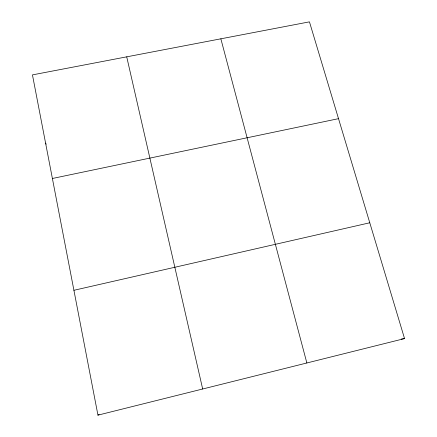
<?xml version="1.0" encoding="UTF-8"?>
<svg xmlns="http://www.w3.org/2000/svg" width="437" height="437" viewBox="0 0 437 437"><rect width="100%" height="100%" fill="white"/><g stroke="black" fill="none" stroke-linecap="round" stroke-linejoin="round"><path stroke-width="0.66" d="M97.948 415.15L404.547 338.582L309.451 21.85L32.453 74.885L97.948 415.15L99.123 414.489M73.913 290.294L369.778 222.777M52.391 178.487L338.522 118.662M401.292 339.068L404.547 338.582M45.579 143.085L46.191 144.188M220.854 38.811L306.861 362.978M126.719 56.837L202.675 388.996"/></g></svg>
